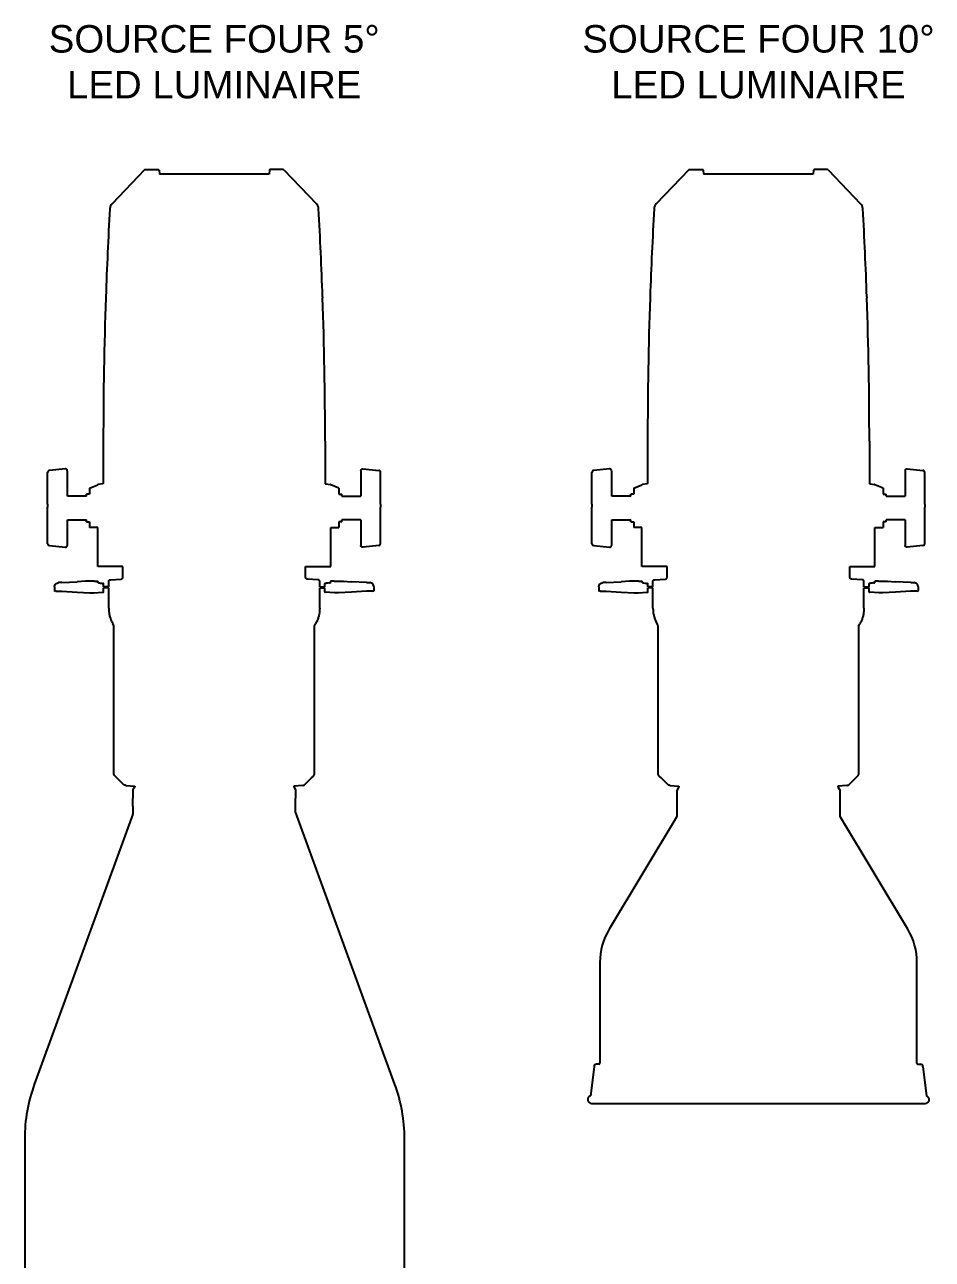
# Model space of a CAD drawing. Header units: inches. Extents: x 0 to 310, y 0 to 246.
# Drawn here: x 64.13 to 93.03, y 48.17 to 87.48 of the extents above; entities that cross this region are included whole.
import ezdxf

# ---------------------------------------------------------------- set-up
doc = ezdxf.new("R2010")
doc.units = ezdxf.units.IN
doc.header["$MEASUREMENT"] = 0
doc.layers.add('TEXT', color=1, linetype='Continuous')
doc.styles.add('ARIAL', font='arial.ttf')

msp = doc.modelspace()

# ---------------------------------------------------------------- linework, layer by layer
for p, q in [((67.949, 82.851), (66.911, 81.776)), ((67.971, 82.861), (68.393, 82.861)), ((68.408, 82.847), (68.418, 82.719)), ((71.911, 82.719), (68.418, 82.719)), ((71.921, 82.847), (71.911, 82.719)), ((72.358, 82.861), (71.936, 82.861)), ((72.38, 82.851), (73.418, 81.776)), ((85.281, 82.851), (84.243, 81.776)), ((85.303, 82.861), (85.726, 82.861)), ((85.74, 82.847), (85.75, 82.719)), ((89.243, 82.719), (85.75, 82.719)), ((89.253, 82.847), (89.243, 82.719)), ((89.69, 82.861), (89.268, 82.861)), ((89.712, 82.851), (90.75, 81.776)), ((66.911, 81.776), (66.911, 81.776)), ((73.418, 81.776), (73.418, 81.776)), ((84.243, 81.776), (84.243, 81.776)), ((90.75, 81.776), (90.75, 81.776)), ((66.841, 81.617), (66.841, 81.617)), ((73.488, 81.617), (73.488, 81.617)), ((84.173, 81.617), (84.173, 81.617)), ((90.82, 81.617), (90.82, 81.617)), ((66.712, 78.781), (66.713, 78.781)), ((66.713, 78.811), (66.713, 78.811)), ((66.713, 78.811), (66.713, 78.781)), ((73.616, 78.811), (73.616, 78.811)), ((73.616, 78.811), (73.616, 78.781)), ((73.617, 78.781), (73.616, 78.781)), ((84.044, 78.781), (84.045, 78.781)), ((84.046, 78.811), (84.045, 78.811)), ((84.046, 78.811), (84.045, 78.781)), ((90.948, 78.811), (90.948, 78.811)), ((90.948, 78.811), (90.948, 78.781)), ((90.949, 78.781), (90.948, 78.781)), ((66.633, 74.221), (66.633, 72.886)), ((73.696, 74.221), (73.696, 72.886)), ((83.965, 74.221), (83.965, 72.886)), ((91.028, 74.221), (91.028, 72.886)), ((64.861, 72.205), (64.861, 73.222)), ((65.419, 73.334), (64.917, 73.284)), ((65.486, 73.274), (65.486, 72.461)), ((74.835, 73.274), (74.835, 72.461)), ((74.902, 73.334), (75.404, 73.284)), ((75.46, 72.205), (75.46, 73.222)), ((82.193, 72.205), (82.193, 73.222)), ((82.751, 73.334), (82.249, 73.284)), ((82.818, 73.274), (82.818, 72.461)), ((92.167, 73.274), (92.167, 72.461)), ((92.234, 73.334), (92.736, 73.284)), ((92.792, 72.205), (92.792, 73.222)), ((66.196, 72.714), (66.455, 72.823)), ((66.607, 72.857), (66.467, 72.837)), ((73.722, 72.857), (73.862, 72.837)), ((74.133, 72.714), (73.875, 72.823)), ((83.528, 72.714), (83.787, 72.823)), ((83.94, 72.857), (83.8, 72.837)), ((91.054, 72.857), (91.194, 72.837)), ((91.465, 72.714), (91.207, 72.823)), ((66.102, 72.461), (65.494, 72.461)), ((66.108, 72.523), (66.102, 72.523)), ((66.102, 72.461), (66.102, 72.523)), ((66.196, 72.524), (66.108, 72.524)), ((66.196, 72.714), (66.196, 72.524)), ((74.133, 72.714), (74.133, 72.524)), ((74.133, 72.524), (74.221, 72.524)), ((74.221, 72.523), (74.228, 72.523)), ((74.228, 72.461), (74.228, 72.523)), ((74.228, 72.461), (74.835, 72.461)), ((83.434, 72.461), (82.826, 72.461)), ((83.44, 72.523), (83.434, 72.523)), ((83.434, 72.461), (83.434, 72.523)), ((83.528, 72.524), (83.44, 72.524)), ((83.528, 72.714), (83.528, 72.524)), ((91.465, 72.714), (91.465, 72.524)), ((91.465, 72.524), (91.553, 72.524)), ((91.553, 72.523), (91.56, 72.523)), ((91.56, 72.461), (91.56, 72.523)), ((91.56, 72.461), (92.167, 72.461)), ((64.861, 72.205), (64.861, 72.11)), ((64.861, 71.028), (64.861, 72.11)), ((75.46, 72.205), (75.46, 72.11)), ((75.46, 71.028), (75.46, 72.11)), ((82.193, 72.205), (82.193, 72.11)), ((82.193, 71.028), (82.193, 72.11)), ((92.792, 72.205), (92.792, 72.11)), ((92.792, 71.028), (92.792, 72.11)), ((65.486, 71.711), (65.486, 70.898)), ((65.494, 71.711), (66.102, 71.711)), ((66.102, 71.648), (66.102, 71.711)), ((66.102, 71.648), (66.196, 71.648)), ((66.108, 71.649), (66.186, 71.649)), ((66.196, 71.648), (66.196, 71.464)), ((74.228, 71.648), (74.133, 71.648)), ((74.133, 71.648), (74.133, 71.464)), ((74.221, 71.649), (74.143, 71.649)), ((74.835, 71.711), (74.228, 71.711)), ((74.228, 71.648), (74.228, 71.711)), ((74.835, 71.711), (74.835, 70.898)), ((82.818, 71.711), (82.818, 70.898)), ((82.826, 71.711), (83.434, 71.711)), ((83.434, 71.648), (83.434, 71.711)), ((83.434, 71.648), (83.528, 71.648)), ((83.44, 71.649), (83.518, 71.649)), ((83.528, 71.648), (83.528, 71.464)), ((91.56, 71.648), (91.465, 71.648)), ((91.465, 71.648), (91.465, 71.464)), ((91.553, 71.649), (91.475, 71.649)), ((92.167, 71.711), (91.56, 71.711)), ((91.56, 71.648), (91.56, 71.711)), ((92.167, 71.711), (92.167, 70.898)), ((66.455, 71.464), (66.196, 71.464)), ((66.455, 70.221), (66.455, 71.464)), ((73.875, 70.221), (73.875, 71.464)), ((73.875, 71.464), (74.133, 71.464)), ((83.787, 71.464), (83.528, 71.464)), ((83.787, 70.221), (83.787, 71.464)), ((91.207, 70.221), (91.207, 71.464)), ((91.207, 71.464), (91.465, 71.464)), ((64.861, 70.95), (64.861, 71.028)), ((64.918, 70.89), (65.418, 70.84)), ((75.403, 70.89), (74.903, 70.84)), ((75.46, 70.95), (75.46, 71.028)), ((82.193, 70.95), (82.193, 71.028)), ((82.25, 70.89), (82.75, 70.84)), ((92.735, 70.89), (92.235, 70.84)), ((92.792, 70.95), (92.792, 71.028)), ((67.255, 70.221), (66.455, 70.221)), ((67.255, 69.886), (67.255, 70.221)), ((73.074, 70.221), (73.875, 70.221)), ((73.074, 69.886), (73.074, 70.221)), ((84.587, 70.221), (83.787, 70.221)), ((84.587, 69.886), (84.587, 70.221)), ((90.407, 70.221), (91.207, 70.221)), ((90.407, 69.886), (90.407, 70.221)), ((65.08, 69.576), (65.08, 69.457)), ((65.311, 69.717), (65.207, 69.711)), ((65.311, 69.717), (65.796, 69.742)), ((66.062, 69.756), (65.796, 69.742)), ((66.347, 69.762), (66.446, 69.757)), ((66.347, 69.762), (66.347, 69.762)), ((66.446, 69.757), (66.446, 69.757)), ((66.459, 69.702), (66.455, 69.748)), ((66.489, 69.702), (66.459, 69.702)), ((66.64, 69.668), (66.64, 69.677)), ((66.64, 69.576), (66.64, 69.668)), ((66.805, 69.576), (66.64, 69.576)), ((66.805, 69.576), (66.805, 69.744)), ((66.863, 69.806), (67.196, 69.824)), ((73.466, 69.806), (73.133, 69.824)), ((73.524, 69.576), (73.524, 69.744)), ((73.524, 69.576), (73.69, 69.576)), ((73.69, 69.668), (73.69, 69.677)), ((73.69, 69.576), (73.69, 69.668)), ((73.84, 69.702), (73.87, 69.702)), ((73.87, 69.702), (73.874, 69.748)), ((73.982, 69.762), (73.883, 69.757)), ((73.883, 69.757), (73.883, 69.757)), ((73.982, 69.762), (73.982, 69.762)), ((74.267, 69.756), (74.533, 69.742)), ((75.018, 69.717), (74.533, 69.742)), ((75.018, 69.717), (75.122, 69.711)), ((75.25, 69.576), (75.25, 69.457)), ((82.412, 69.576), (82.412, 69.457)), ((82.644, 69.717), (82.54, 69.711)), ((82.644, 69.717), (83.128, 69.742)), ((83.394, 69.756), (83.128, 69.742)), ((83.679, 69.762), (83.778, 69.757)), ((83.679, 69.762), (83.679, 69.762)), ((83.778, 69.757), (83.778, 69.757)), ((83.791, 69.702), (83.787, 69.748)), ((83.821, 69.702), (83.791, 69.702)), ((83.972, 69.668), (83.972, 69.677)), ((83.972, 69.576), (83.972, 69.668)), ((84.137, 69.576), (83.972, 69.576)), ((84.137, 69.576), (84.137, 69.744)), ((84.195, 69.806), (84.528, 69.824)), ((90.798, 69.806), (90.465, 69.824)), ((90.857, 69.576), (90.857, 69.744)), ((90.857, 69.576), (91.022, 69.576)), ((91.022, 69.668), (91.022, 69.677)), ((91.022, 69.576), (91.022, 69.668)), ((91.172, 69.702), (91.202, 69.702)), ((91.202, 69.702), (91.206, 69.748)), ((91.314, 69.762), (91.215, 69.757)), ((91.215, 69.757), (91.215, 69.757)), ((91.314, 69.762), (91.314, 69.762)), ((91.599, 69.756), (91.865, 69.742)), ((92.35, 69.717), (91.865, 69.742)), ((92.35, 69.717), (92.454, 69.711)), ((92.582, 69.576), (92.582, 69.457)), ((65.126, 69.445), (65.089, 69.447)), ((65.126, 69.445), (65.185, 69.442)), ((65.185, 69.442), (65.311, 69.435)), ((65.311, 69.435), (65.796, 69.41)), ((65.796, 69.41), (66.205, 69.388)), ((66.205, 69.388), (66.244, 69.388)), ((66.205, 69.388), (66.205, 69.388)), ((66.244, 69.388), (66.321, 69.388)), ((66.321, 69.388), (66.33, 69.388)), ((66.33, 69.388), (66.618, 69.404)), ((66.618, 69.404), (66.63, 69.405)), ((66.64, 69.424), (66.639, 69.415)), ((66.64, 69.424), (66.64, 69.546)), ((66.805, 69.546), (66.64, 69.546)), ((66.805, 68.898), (66.805, 69.546)), ((73.524, 69.546), (73.69, 69.546)), ((73.524, 68.898), (73.524, 69.546)), ((73.69, 69.424), (73.69, 69.546)), ((73.69, 69.424), (73.69, 69.415)), ((73.711, 69.404), (73.699, 69.405)), ((74, 69.388), (73.711, 69.404)), ((74.008, 69.388), (74, 69.388)), ((74.085, 69.388), (74.008, 69.388)), ((74.125, 69.388), (74.085, 69.388)), ((74.533, 69.41), (74.125, 69.388)), ((74.125, 69.388), (74.125, 69.388)), ((75.018, 69.435), (74.533, 69.41)), ((75.145, 69.442), (75.018, 69.435)), ((75.203, 69.445), (75.145, 69.442)), ((75.203, 69.445), (75.24, 69.447)), ((82.458, 69.445), (82.421, 69.447)), ((82.458, 69.445), (82.517, 69.442)), ((82.517, 69.442), (82.644, 69.435)), ((82.644, 69.435), (83.128, 69.41)), ((83.128, 69.41), (83.537, 69.388)), ((83.537, 69.388), (83.576, 69.388)), ((83.537, 69.388), (83.537, 69.388)), ((83.576, 69.388), (83.653, 69.388)), ((83.653, 69.388), (83.662, 69.388)), ((83.662, 69.388), (83.95, 69.404)), ((83.95, 69.404), (83.962, 69.405)), ((83.972, 69.424), (83.972, 69.546)), ((84.137, 69.546), (83.972, 69.546)), ((83.972, 69.424), (83.972, 69.415)), ((84.137, 68.898), (84.137, 69.546)), ((90.857, 69.546), (91.022, 69.546)), ((90.857, 68.898), (90.857, 69.546)), ((91.022, 69.424), (91.022, 69.546)), ((91.022, 69.424), (91.022, 69.415)), ((91.043, 69.404), (91.031, 69.405)), ((91.332, 69.388), (91.043, 69.404)), ((91.34, 69.388), (91.332, 69.388)), ((91.417, 69.388), (91.34, 69.388)), ((91.457, 69.388), (91.417, 69.388)), ((91.865, 69.41), (91.457, 69.388)), ((91.457, 69.388), (91.457, 69.388)), ((92.35, 69.435), (91.865, 69.41)), ((92.477, 69.442), (92.35, 69.435)), ((92.535, 69.445), (92.477, 69.442)), ((92.535, 69.445), (92.572, 69.447)), ((66.961, 68.358), (66.939, 68.398)), ((73.368, 68.358), (73.39, 68.398)), ((84.293, 68.358), (84.271, 68.398)), ((90.7, 68.358), (90.723, 68.398)), ((66.97, 63.644), (66.97, 68.327)), ((73.359, 63.644), (73.359, 68.327)), ((84.302, 63.644), (84.302, 68.327)), ((90.692, 63.644), (90.692, 68.327)), ((67.064, 63.498), (67.006, 63.555)), ((67.263, 63.298), (67.064, 63.498)), ((67.269, 63.292), (67.263, 63.298)), ((73.06, 63.292), (73.066, 63.298)), ((73.066, 63.298), (73.265, 63.498)), ((73.265, 63.498), (73.323, 63.555)), ((84.396, 63.498), (84.338, 63.555)), ((84.595, 63.298), (84.396, 63.498)), ((84.601, 63.292), (84.595, 63.298)), ((90.392, 63.292), (90.398, 63.298)), ((90.398, 63.298), (90.597, 63.498)), ((90.597, 63.498), (90.655, 63.555)), ((67.347, 63.256), (67.632, 63.231)), ((67.632, 63.213), (67.574, 63.116)), ((67.574, 63.116), (67.574, 62.848)), ((67.632, 63.231), (67.632, 63.213)), ((72.982, 63.256), (72.697, 63.231)), ((72.697, 63.231), (72.697, 63.213)), ((72.697, 63.213), (72.755, 63.116)), ((72.755, 63.116), (72.755, 62.848)), ((84.679, 63.256), (84.964, 63.231)), ((84.964, 63.213), (84.894, 63.095)), ((84.894, 63.095), (84.894, 62.258)), ((84.964, 63.231), (84.964, 63.213)), ((90.314, 63.256), (90.029, 63.231)), ((90.029, 63.231), (90.029, 63.213)), ((90.029, 63.213), (90.1, 63.095)), ((90.1, 62.258), (90.1, 63.095)), ((67.574, 62.598), (67.574, 62.848)), ((67.574, 62.598), (67.574, 62.353)), ((72.755, 62.418), (72.755, 62.848)), ((67.572, 62.342), (64.435, 53.735)), ((75.92, 53.735), (72.755, 62.418)), ((84.889, 62.241), (82.742, 58.677)), ((92.251, 58.677), (90.104, 62.241)), ((82.449, 57.62), (82.449, 54.411)), ((92.545, 54.411), (92.545, 57.62)), ((82.261, 54.299), (82.149, 53.374)), ((82.417, 54.379), (82.341, 54.379)), ((92.577, 54.379), (92.652, 54.379)), ((92.732, 54.299), (92.845, 53.374)), ((82.184, 53.129), (92.809, 53.129)), ((64.129, 52.006), (64.129, 45.955)), ((76.225, 45.955), (76.225, 52.006))]:
    msp.add_line(p, q)
for centre, radius, start, end in [((67.971, 82.831), 0.03, 90, 136), ((68.393, 82.846), 0.015, 5, 90), ((71.936, 82.846), 0.015, 90, 175), ((72.358, 82.831), 0.03, 44, 90), ((85.303, 82.831), 0.03, 90, 136), ((85.726, 82.846), 0.015, 5, 90), ((89.268, 82.846), 0.015, 90, 175), ((89.69, 82.831), 0.03, 44, 90), ((67.091, 81.603), 0.25, 136, 176.7805), ((73.238, 81.603), 0.25, 3.2195, 44), ((84.423, 81.603), 0.25, 136, 176.7805), ((90.57, 81.603), 0.25, 3.2195, 44), ((198.326, 74.221), 131.693, 176.7805, 178.00262), ((-57.997, 74.221), 131.693, 1.99738, 3.2195), ((215.659, 74.221), 131.693, 176.7805, 178.00262), ((-40.665, 74.221), 131.693, 1.99738, 3.2195), ((198.326, 74.221), 131.693, 178.01568, 180), ((-57.997, 74.221), 131.693, 0, 1.98432), ((215.659, 74.221), 131.693, 178.01568, 180), ((-40.665, 74.221), 131.693, 0, 1.98432), ((64.923, 73.222), 0.0625, 95.7335, 180), ((75.397, 73.222), 0.0625, 0, 84.2665), ((82.255, 73.222), 0.0625, 95.7335, 180), ((92.73, 73.222), 0.0625, 0, 84.2665), ((66.47, 72.823), 0.015, 98, 180), ((73.86, 72.823), 0.015, 0, 82), ((83.802, 72.823), 0.015, 98, 180), ((91.192, 72.823), 0.015, 0, 82), ((64.922, 70.951), 0.0612, 180.9485, 266.1473), ((75.399, 70.951), 0.0612, 273.8527, 359.0515), ((82.254, 70.951), 0.0612, 180.9485, 266.1473), ((92.731, 70.951), 0.0612, 273.8527, 359.0515), ((66.63, 69.677), 0.00906, 4.3621, 87.1843), ((73.699, 69.677), 0.00906, 92.8157, 175.6379), ((83.963, 69.677), 0.00906, 4.3621, 87.1843), ((91.031, 69.677), 0.00906, 92.8157, 175.6379), ((65.09, 69.457), 0.01, 183.5738, 266.9774), ((66.629, 69.415), 0.01, 273.1059, 359.191), ((66.639, 69.414), 0.000649, 359.2227, 11.7737), ((73.69, 69.414), 0.000649, 168.2263, 180.7773), ((73.7, 69.415), 0.01, 180.809, 266.8941), ((75.24, 69.457), 0.01, 273.0226, 356.4262), ((82.422, 69.457), 0.01, 183.5738, 266.9774), ((83.962, 69.415), 0.01, 273.1059, 359.191), ((83.971, 69.414), 0.000649, 359.2227, 11.7737), ((91.022, 69.414), 0.000649, 168.2263, 180.7773), ((91.032, 69.415), 0.01, 180.809, 266.8941), ((92.572, 69.457), 0.01, 273.0226, 356.4262), ((67.542, 62.353), 0.032, 339.9705, 0), ((84.862, 62.258), 0.032, 328.9409, 0), ((90.132, 62.258), 0.032, 180, 211.0591), ((84.497, 57.62), 2.048, 148.9409, 180), ((90.497, 57.62), 2.048, 0, 31.0591), ((82.341, 54.299), 0.08, 90, 180), ((82.417, 54.411), 0.032, 270, 0), ((92.577, 54.411), 0.032, 180, 270), ((92.652, 54.299), 0.08, 0, 90), ((69.177, 52.006), 5.048, 159.9705, 180), ((71.177, 52.006), 5.048, 0, 20.0295), ((82.184, 53.254), 0.125, 106.5181, 270), ((92.809, 53.254), 0.125, 270, 73.4819)]:
    msp.add_arc(centre, radius, start, end)
for centre, major_axis, ratio, start_param, end_param in [((65.423, 73.274), (0.0625, 0.0018), 0.960296, 6.255461, 6.461585), ((82.755, 73.274), (0.0625, 0.0018), 0.960296, 6.255461, 6.461585), ((65.423, 70.9), (0.0578, -0.0249), 0.953094, 5.014537, 6.466476), ((65.423, 70.898), (0.0625, -0.0018), 0.960296, 6.104786, 6.310909), ((82.755, 70.9), (0.0578, -0.0249), 0.953094, 5.014537, 6.466476), ((82.755, 70.898), (0.0625, -0.0018), 0.960296, 6.104786, 6.310909)]:
    msp.add_ellipse(centre, major_axis=major_axis, ratio=ratio, start_param=start_param, end_param=end_param)
at = {"extrusion": (0, 0, -1)}
for centre, major_axis, ratio, start_param, end_param in [((74.897, 73.274), (-0.0625, 0.0018), 0.960296, 6.255461, 6.461585), ((92.23, 73.274), (-0.0625, 0.0018), 0.960296, 6.255461, 6.461585), ((74.897, 70.898), (-0.0625, -0.0018), 0.960296, 6.104786, 6.310909), ((74.897, 70.9), (-0.0578, -0.0249), 0.953094, 5.014537, 6.466476), ((92.23, 70.898), (-0.0625, -0.0018), 0.960296, 6.104786, 6.310909), ((92.23, 70.9), (-0.0578, -0.0249), 0.953094, 5.014537, 6.466476)]:
    msp.add_ellipse(centre, major_axis=major_axis, ratio=ratio, start_param=start_param, end_param=end_param, dxfattribs=at)
for points, knots in [([(68.418, 82.719), (68.418, 82.719), (68.418, 82.719), (68.418, 82.719), (68.418, 82.719)], [0, 0, 0, 0, 0.422493, 1, 1, 1, 1]), ([(71.911, 82.719), (71.911, 82.719), (71.911, 82.719), (71.911, 82.719), (71.911, 82.719)], [0, 0, 0, 0, 0.422493, 1, 1, 1, 1]), ([(85.75, 82.719), (85.75, 82.719), (85.75, 82.719), (85.75, 82.719), (85.75, 82.719)], [0, 0, 0, 0, 0.422493, 1, 1, 1, 1]), ([(89.243, 82.719), (89.243, 82.719), (89.243, 82.719), (89.243, 82.719), (89.243, 82.719)], [0, 0, 0, 0, 0.422493, 1, 1, 1, 1]), ([(65.484, 73.288), (65.482, 73.294), (65.478, 73.307), (65.463, 73.323), (65.444, 73.333), (65.428, 73.336), (65.42, 73.334), (65.419, 73.334)], [0, 0, 0, 0, 0.226504, 0.472221, 0.724992, 0.959122, 1, 1, 1, 1]), ([(74.836, 73.288), (74.839, 73.294), (74.843, 73.307), (74.858, 73.323), (74.877, 73.333), (74.893, 73.336), (74.901, 73.334), (74.902, 73.334)], [0, 0, 0, 0, 0.226504, 0.472221, 0.724992, 0.959122, 1, 1, 1, 1]), ([(82.816, 73.288), (82.814, 73.294), (82.81, 73.307), (82.795, 73.323), (82.776, 73.333), (82.76, 73.336), (82.752, 73.334), (82.751, 73.334)], [0, 0, 0, 0, 0.226504, 0.472221, 0.724992, 0.959122, 1, 1, 1, 1]), ([(92.169, 73.288), (92.171, 73.294), (92.175, 73.307), (92.19, 73.323), (92.209, 73.333), (92.225, 73.336), (92.233, 73.334), (92.234, 73.334)], [0, 0, 0, 0, 0.226504, 0.472221, 0.724992, 0.959122, 1, 1, 1, 1]), ([(66.633, 72.886), (66.633, 72.886), (66.633, 72.884), (66.632, 72.879), (66.63, 72.871), (66.623, 72.863), (66.615, 72.858), (66.609, 72.858), (66.607, 72.858)], [0, 0, 0, 0, 0.025107, 0.155514, 0.345823, 0.611712, 0.865456, 1, 1, 1, 1]), ([(73.696, 72.886), (73.696, 72.886), (73.696, 72.884), (73.697, 72.879), (73.7, 72.871), (73.706, 72.863), (73.714, 72.858), (73.72, 72.858), (73.722, 72.858)], [0, 0, 0, 0, 0.025107, 0.155514, 0.345823, 0.611712, 0.865456, 1, 1, 1, 1]), ([(83.965, 72.886), (83.965, 72.886), (83.965, 72.884), (83.965, 72.879), (83.962, 72.871), (83.955, 72.863), (83.947, 72.858), (83.941, 72.858), (83.94, 72.858)], [0, 0, 0, 0, 0.025107, 0.155514, 0.345823, 0.611712, 0.865456, 1, 1, 1, 1]), ([(91.028, 72.886), (91.028, 72.886), (91.028, 72.884), (91.029, 72.879), (91.032, 72.871), (91.038, 72.863), (91.046, 72.858), (91.052, 72.858), (91.054, 72.858)], [0, 0, 0, 0, 0.025107, 0.155514, 0.345823, 0.611712, 0.865456, 1, 1, 1, 1]), ([(65.08, 69.576), (65.081, 69.592), (65.085, 69.627), (65.114, 69.671), (65.157, 69.703), (65.191, 69.708), (65.208, 69.711)], [0, 0, 0, 0, 0.240773, 0.5, 0.759227, 1, 1, 1, 1]), ([(66.205, 69.759), (66.197, 69.758), (66.181, 69.758), (66.157, 69.757), (66.135, 69.756), (66.115, 69.756), (66.098, 69.756), (66.083, 69.756), (66.072, 69.756), (66.065, 69.756), (66.061, 69.756), (66.062, 69.756), (66.062, 69.756)], [0, 0, 0, 0, 0.105036, 0.213119, 0.318154, 0.42623, 0.531397, 0.639588, 0.74523, 0.853911, 0.959972, 1, 1, 1, 1]), ([(66.329, 69.762), (66.325, 69.762), (66.317, 69.762), (66.3, 69.761), (66.281, 69.76), (66.259, 69.759), (66.236, 69.759), (66.218, 69.759), (66.207, 69.759), (66.205, 69.759)], [0, 0, 0, 0, 0.1553636, 0.3151427, 0.4718089, 0.6330449, 0.7892177, 0.9499605, 1, 1, 1, 1]), ([(66.33, 69.762), (66.33, 69.762), (66.33, 69.762), (66.329, 69.762), (66.329, 69.762), (66.329, 69.762), (66.329, 69.762)], [0, 0, 0, 0, 0.344879, 0.691965, 0.85965, 1, 1, 1, 1]), ([(66.347, 69.762), (66.346, 69.762), (66.344, 69.762), (66.337, 69.762), (66.331, 69.762), (66.33, 69.762)], [0, 0, 0, 0, 0.390541, 0.792396, 1, 1, 1, 1]), ([(66.446, 69.757), (66.447, 69.757), (66.449, 69.757), (66.452, 69.755), (66.454, 69.752), (66.455, 69.75), (66.455, 69.748), (66.455, 69.748)], [0, 0, 0, 0, 0.235917, 0.471833, 0.707753, 0.925415, 1, 1, 1, 1]), ([(66.489, 69.702), (66.495, 69.701), (66.529, 69.699), (66.576, 69.695), (66.617, 69.688), (66.631, 69.686)], [0, 0, 0, 0, 0.1396833, 0.6986629, 1, 1, 1, 1]), ([(66.805, 69.744), (66.805, 69.751), (66.807, 69.765), (66.817, 69.784), (66.833, 69.798), (66.849, 69.805), (66.86, 69.806), (66.863, 69.806)], [0, 0, 0, 0, 0.222089, 0.444178, 0.666268, 0.888363, 1, 1, 1, 1]), ([(67.196, 69.824), (67.203, 69.825), (67.217, 69.827), (67.235, 69.839), (67.248, 69.855), (67.254, 69.872), (67.254, 69.882), (67.255, 69.886)], [0, 0, 0, 0, 0.2221, 0.4442, 0.666297, 0.88839, 1, 1, 1, 1]), ([(73.133, 69.824), (73.126, 69.825), (73.112, 69.827), (73.094, 69.839), (73.081, 69.855), (73.075, 69.872), (73.075, 69.882), (73.074, 69.886)], [0, 0, 0, 0, 0.2221, 0.4442, 0.666297, 0.88839, 1, 1, 1, 1]), ([(73.524, 69.744), (73.524, 69.751), (73.522, 69.765), (73.512, 69.784), (73.496, 69.798), (73.48, 69.805), (73.469, 69.806), (73.466, 69.806)], [0, 0, 0, 0, 0.222089, 0.444178, 0.666268, 0.888363, 1, 1, 1, 1]), ([(73.84, 69.702), (73.834, 69.701), (73.8, 69.699), (73.753, 69.695), (73.712, 69.688), (73.698, 69.686)], [0, 0, 0, 0, 0.1396833, 0.6986629, 1, 1, 1, 1]), ([(73.883, 69.757), (73.882, 69.757), (73.88, 69.757), (73.877, 69.755), (73.875, 69.752), (73.874, 69.75), (73.874, 69.748), (73.874, 69.748)], [0, 0, 0, 0, 0.235917, 0.471833, 0.707753, 0.925415, 1, 1, 1, 1]), ([(73.982, 69.762), (73.983, 69.762), (73.985, 69.762), (73.992, 69.762), (73.998, 69.762), (74, 69.762)], [0, 0, 0, 0, 0.390541, 0.792396, 1, 1, 1, 1]), ([(74, 69.762), (74.004, 69.762), (74.012, 69.762), (74.029, 69.761), (74.048, 69.76), (74.07, 69.759), (74.093, 69.759), (74.111, 69.759), (74.122, 69.759), (74.125, 69.759)], [0, 0, 0, 0, 0.1553636, 0.3151427, 0.4718089, 0.6330449, 0.7892177, 0.9499605, 1, 1, 1, 1]), ([(74, 69.762), (74, 69.762), (74, 69.762), (74, 69.762), (74, 69.762), (74, 69.762), (74, 69.762)], [0, 0, 0, 0, 0.344879, 0.691965, 0.85965, 1, 1, 1, 1]), ([(74.125, 69.759), (74.132, 69.758), (74.148, 69.758), (74.172, 69.757), (74.194, 69.756), (74.214, 69.756), (74.231, 69.756), (74.246, 69.756), (74.257, 69.756), (74.264, 69.756), (74.268, 69.756), (74.267, 69.756), (74.267, 69.756)], [0, 0, 0, 0, 0.105036, 0.213119, 0.318154, 0.42623, 0.531397, 0.639588, 0.74523, 0.853911, 0.959972, 1, 1, 1, 1]), ([(75.25, 69.576), (75.248, 69.592), (75.244, 69.627), (75.215, 69.671), (75.172, 69.703), (75.138, 69.708), (75.121, 69.711)], [0, 0, 0, 0, 0.240773, 0.5, 0.759227, 1, 1, 1, 1]), ([(82.412, 69.576), (82.413, 69.592), (82.417, 69.627), (82.447, 69.671), (82.49, 69.703), (82.524, 69.708), (82.54, 69.711)], [0, 0, 0, 0, 0.240773, 0.5, 0.759227, 1, 1, 1, 1]), ([(83.537, 69.759), (83.529, 69.758), (83.513, 69.758), (83.49, 69.757), (83.467, 69.756), (83.447, 69.756), (83.43, 69.756), (83.415, 69.756), (83.404, 69.756), (83.397, 69.756), (83.393, 69.756), (83.394, 69.756), (83.394, 69.756)], [0, 0, 0, 0, 0.105036, 0.213119, 0.318154, 0.42623, 0.531397, 0.639588, 0.74523, 0.853911, 0.959972, 1, 1, 1, 1]), ([(83.661, 69.762), (83.657, 69.762), (83.649, 69.762), (83.632, 69.761), (83.613, 69.76), (83.591, 69.759), (83.568, 69.759), (83.55, 69.759), (83.539, 69.759), (83.537, 69.759)], [0, 0, 0, 0, 0.1553636, 0.3151427, 0.4718089, 0.6330449, 0.7892177, 0.9499605, 1, 1, 1, 1]), ([(83.662, 69.762), (83.662, 69.762), (83.662, 69.762), (83.662, 69.762), (83.662, 69.762), (83.661, 69.762), (83.661, 69.762)], [0, 0, 0, 0, 0.344879, 0.691965, 0.85965, 1, 1, 1, 1]), ([(83.679, 69.762), (83.678, 69.762), (83.676, 69.762), (83.669, 69.762), (83.664, 69.762), (83.662, 69.762)], [0, 0, 0, 0, 0.390541, 0.792396, 1, 1, 1, 1]), ([(83.778, 69.757), (83.779, 69.757), (83.781, 69.757), (83.784, 69.755), (83.786, 69.752), (83.787, 69.75), (83.787, 69.748), (83.787, 69.748)], [0, 0, 0, 0, 0.235917, 0.471833, 0.707753, 0.925415, 1, 1, 1, 1]), ([(83.821, 69.702), (83.827, 69.701), (83.861, 69.699), (83.908, 69.695), (83.949, 69.688), (83.963, 69.686)], [0, 0, 0, 0, 0.1396833, 0.6986629, 1, 1, 1, 1]), ([(84.137, 69.744), (84.137, 69.751), (84.139, 69.765), (84.149, 69.784), (84.165, 69.798), (84.182, 69.805), (84.192, 69.806), (84.195, 69.806)], [0, 0, 0, 0, 0.222089, 0.444178, 0.666268, 0.888363, 1, 1, 1, 1]), ([(84.528, 69.824), (84.535, 69.825), (84.549, 69.827), (84.567, 69.839), (84.58, 69.855), (84.586, 69.872), (84.587, 69.882), (84.587, 69.886)], [0, 0, 0, 0, 0.2221, 0.4442, 0.666297, 0.88839, 1, 1, 1, 1]), ([(90.465, 69.824), (90.458, 69.825), (90.445, 69.827), (90.427, 69.839), (90.413, 69.855), (90.407, 69.872), (90.407, 69.882), (90.407, 69.886)], [0, 0, 0, 0, 0.2221, 0.4442, 0.666297, 0.88839, 1, 1, 1, 1]), ([(90.857, 69.744), (90.856, 69.751), (90.855, 69.765), (90.844, 69.784), (90.828, 69.798), (90.812, 69.805), (90.801, 69.806), (90.798, 69.806)], [0, 0, 0, 0, 0.222089, 0.444178, 0.666268, 0.888363, 1, 1, 1, 1]), ([(91.172, 69.702), (91.166, 69.701), (91.132, 69.699), (91.085, 69.695), (91.044, 69.688), (91.03, 69.686)], [0, 0, 0, 0, 0.1396833, 0.6986629, 1, 1, 1, 1]), ([(91.215, 69.757), (91.214, 69.757), (91.212, 69.757), (91.209, 69.755), (91.207, 69.752), (91.206, 69.75), (91.206, 69.748), (91.206, 69.748)], [0, 0, 0, 0, 0.235917, 0.471833, 0.707753, 0.925415, 1, 1, 1, 1]), ([(91.314, 69.762), (91.315, 69.762), (91.317, 69.762), (91.324, 69.762), (91.33, 69.762), (91.332, 69.762)], [0, 0, 0, 0, 0.390541, 0.792396, 1, 1, 1, 1]), ([(91.332, 69.762), (91.336, 69.762), (91.344, 69.762), (91.361, 69.761), (91.38, 69.76), (91.402, 69.759), (91.425, 69.759), (91.443, 69.759), (91.454, 69.759), (91.457, 69.759)], [0, 0, 0, 0, 0.1553636, 0.3151427, 0.4718089, 0.6330449, 0.7892177, 0.9499605, 1, 1, 1, 1]), ([(91.332, 69.762), (91.332, 69.762), (91.332, 69.762), (91.332, 69.762), (91.332, 69.762), (91.332, 69.762), (91.332, 69.762)], [0, 0, 0, 0, 0.344879, 0.691965, 0.85965, 1, 1, 1, 1]), ([(91.457, 69.759), (91.464, 69.758), (91.48, 69.758), (91.504, 69.757), (91.526, 69.756), (91.546, 69.756), (91.563, 69.756), (91.578, 69.756), (91.589, 69.756), (91.597, 69.756), (91.6, 69.756), (91.599, 69.756), (91.599, 69.756)], [0, 0, 0, 0, 0.105036, 0.213119, 0.318154, 0.42623, 0.531397, 0.639588, 0.74523, 0.853911, 0.959972, 1, 1, 1, 1]), ([(92.582, 69.576), (92.58, 69.592), (92.576, 69.627), (92.547, 69.671), (92.504, 69.703), (92.47, 69.708), (92.453, 69.711)], [0, 0, 0, 0, 0.240773, 0.5, 0.759227, 1, 1, 1, 1]), ([(66.805, 68.898), (66.808, 68.832), (66.814, 68.732), (66.848, 68.6), (66.885, 68.498), (66.92, 68.432), (66.939, 68.398)], [0, 0, 0, 0, 0.37484, 0.574858, 0.777108, 1, 1, 1, 1]), ([(73.524, 68.898), (73.521, 68.832), (73.515, 68.732), (73.481, 68.6), (73.444, 68.498), (73.409, 68.432), (73.39, 68.398)], [0, 0, 0, 0, 0.37484, 0.574858, 0.777108, 1, 1, 1, 1]), ([(84.137, 68.898), (84.14, 68.832), (84.146, 68.732), (84.18, 68.6), (84.217, 68.498), (84.252, 68.432), (84.271, 68.398)], [0, 0, 0, 0, 0.37484, 0.574858, 0.777108, 1, 1, 1, 1]), ([(90.857, 68.898), (90.853, 68.832), (90.848, 68.732), (90.813, 68.6), (90.776, 68.498), (90.741, 68.432), (90.723, 68.398)], [0, 0, 0, 0, 0.37484, 0.574858, 0.777108, 1, 1, 1, 1]), ([(66.97, 68.327), (66.969, 68.334), (66.968, 68.345), (66.963, 68.355), (66.961, 68.358)], [0, 0, 0, 0, 0.64356, 1, 1, 1, 1]), ([(73.359, 68.327), (73.36, 68.334), (73.361, 68.345), (73.366, 68.355), (73.368, 68.358)], [0, 0, 0, 0, 0.64356, 1, 1, 1, 1]), ([(84.302, 68.327), (84.301, 68.334), (84.3, 68.345), (84.295, 68.355), (84.293, 68.358)], [0, 0, 0, 0, 0.64356, 1, 1, 1, 1]), ([(90.692, 68.327), (90.692, 68.334), (90.693, 68.345), (90.698, 68.355), (90.7, 68.358)], [0, 0, 0, 0, 0.64356, 1, 1, 1, 1]), ([(67.006, 63.555), (66.996, 63.568), (66.977, 63.592), (66.97, 63.625), (66.97, 63.641), (66.97, 63.644)], [0, 0, 0, 0, 0.499398, 0.929179, 1, 1, 1, 1]), ([(67.347, 63.256), (67.332, 63.259), (67.303, 63.264), (67.281, 63.283), (67.269, 63.292)], [0, 0, 0, 0, 0.5, 1, 1, 1, 1]), ([(72.982, 63.256), (72.997, 63.259), (73.026, 63.264), (73.048, 63.283), (73.06, 63.292)], [0, 0, 0, 0, 0.5, 1, 1, 1, 1]), ([(73.323, 63.555), (73.333, 63.568), (73.352, 63.592), (73.359, 63.625), (73.359, 63.641), (73.359, 63.644)], [0, 0, 0, 0, 0.499398, 0.929179, 1, 1, 1, 1]), ([(84.338, 63.555), (84.328, 63.568), (84.309, 63.592), (84.302, 63.625), (84.302, 63.641), (84.302, 63.644)], [0, 0, 0, 0, 0.499398, 0.929179, 1, 1, 1, 1]), ([(84.679, 63.256), (84.664, 63.259), (84.635, 63.264), (84.613, 63.283), (84.601, 63.292)], [0, 0, 0, 0, 0.5, 1, 1, 1, 1]), ([(90.314, 63.256), (90.329, 63.259), (90.358, 63.264), (90.38, 63.283), (90.392, 63.292)], [0, 0, 0, 0, 0.5, 1, 1, 1, 1]), ([(90.655, 63.555), (90.665, 63.568), (90.684, 63.592), (90.691, 63.625), (90.692, 63.641), (90.692, 63.644)], [0, 0, 0, 0, 0.499398, 0.929179, 1, 1, 1, 1])]:
    msp.add_open_spline(points, degree=3, knots=knots)

# ---------------------------------------------------------------- texts
at = {"layer": 'TEXT', "char_height": 0.875, "width": 20.15864, "attachment_point": 2, "style": 'ARIAL'}
for s, insert in [('SOURCE FOUR 5°\\PLED LUMINAIRE', (70.165, 87.463)), ('SOURCE FOUR 10°\\PLED LUMINAIRE', (87.497, 87.463))]:
    msp.add_mtext(s, dxfattribs=dict(at, insert=insert))

doc.saveas('drawing.dxf')
